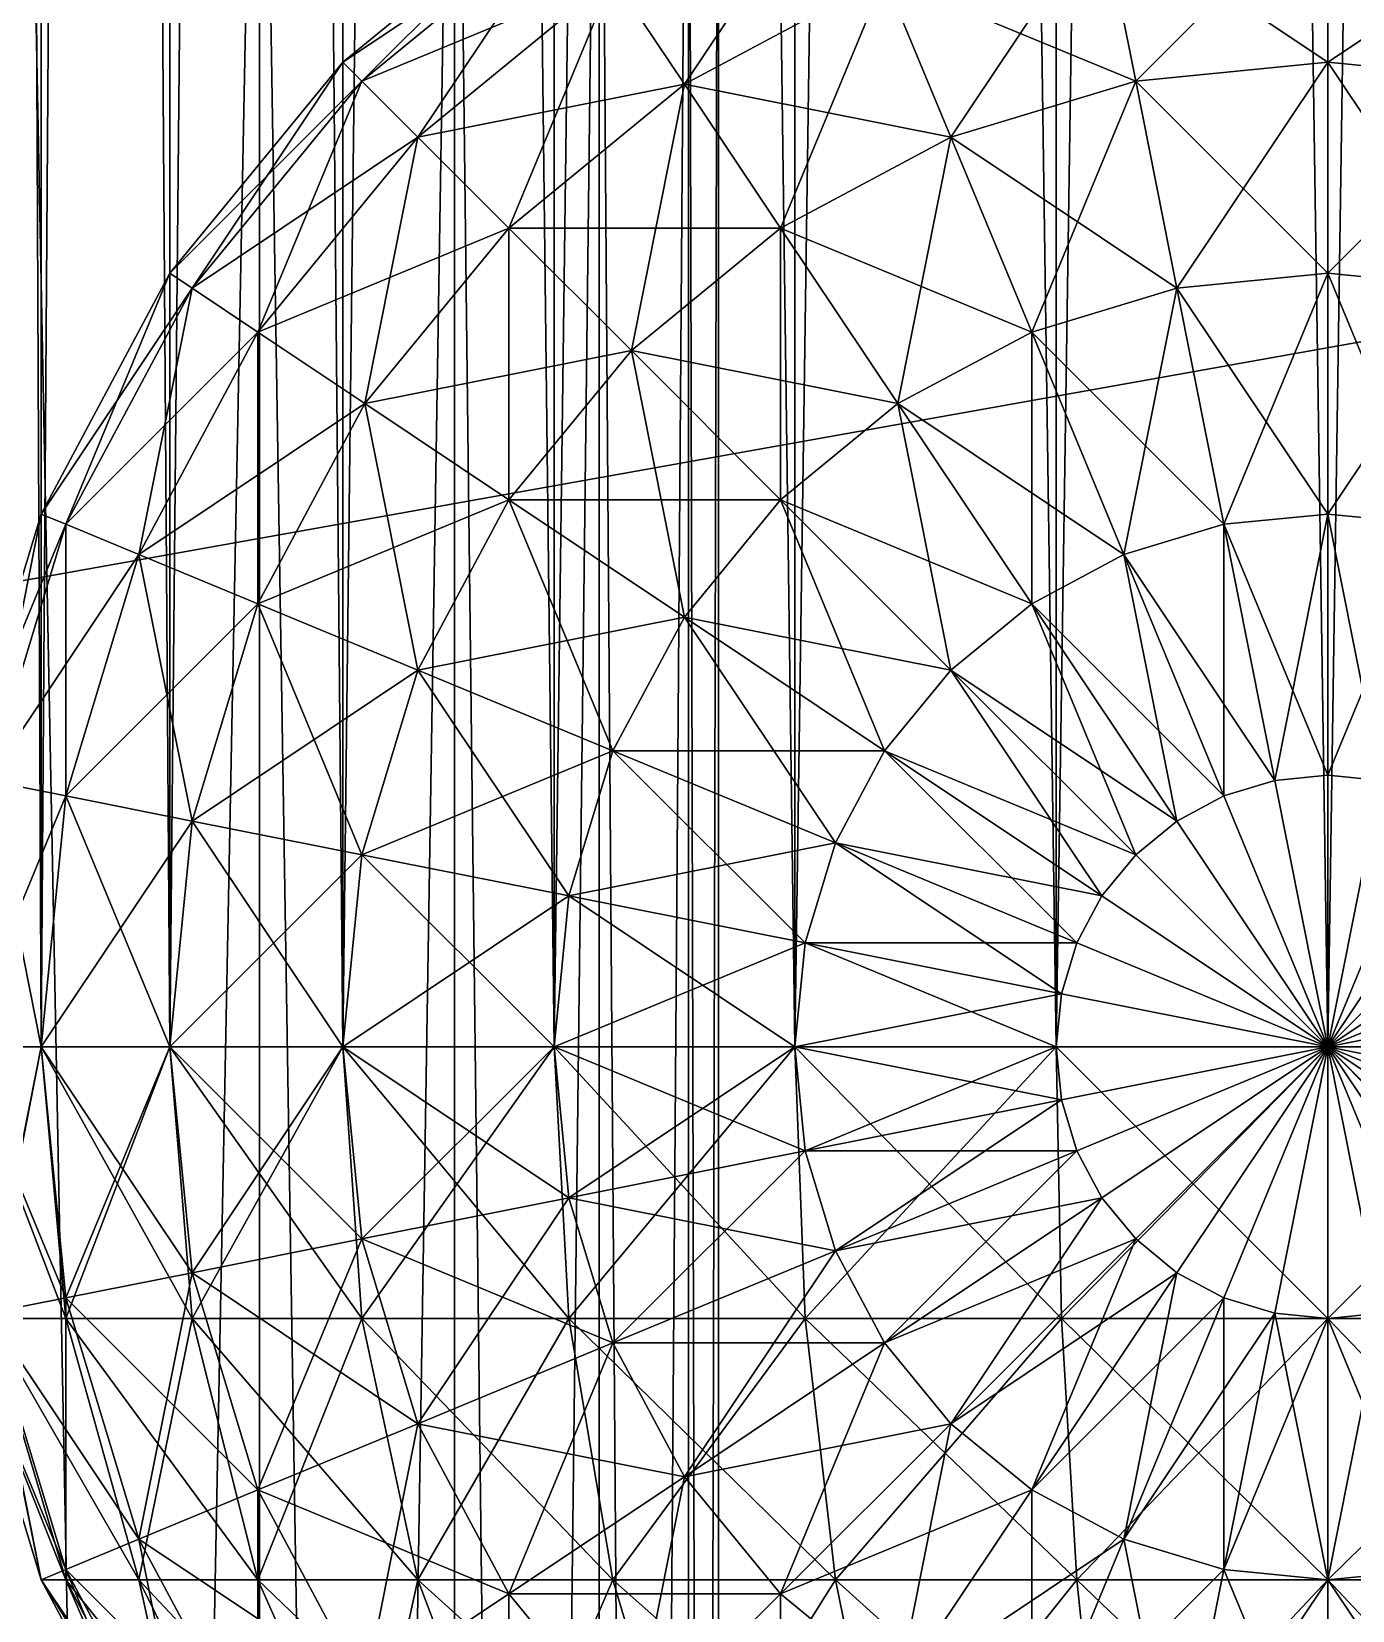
# Model space of a CAD drawing. Header units: millimetres. Extents: x -510 to 550, y -577 to 577.
# Drawn here: x 30.11 to 45.28, y 273.52 to 291.67 of the extents above; entities that cross this region are included whole.
import ezdxf

# ---------------------------------------------------------------- set-up
doc = ezdxf.new("R2010")
doc.units = ezdxf.units.MM
for name, color, linetype, true_color in [('bogie_left_visual_0', 7, 'Continuous', 0x5c6b75), ('main_frame_outrigger', 7, 'Continuous', 0x5c6b75), ('middle_left_support_collision', 7, 'Continuous', 0x5c6b75), ('rocker_left_visual_0', 7, 'Continuous', 0x5c6b75), ('structure_left_middle_bridge', 7, 'Continuous', 0x5c6b75), ('structure_left_middle_riser', 7, 'Continuous', 0x5c6b75), ('structure_left_rocker_spindle', 7, 'Continuous', 0x5c6b75)]:
    doc.layers.add(name, color=color, linetype=linetype, true_color=true_color)

msp = doc.modelspace()

# ---------------------------------------------------------------- linework, layer by layer
at = {"layer": 'bogie_left_visual_0', "true_color": 0x5c6b75}
for points in [[(-15.907, 255, -260.724), (214.061, 255, -70.73), (214.061, 305, -70.73)], [(-15.907, 255, -260.724), (214.061, 305, -70.73), (-15.907, 305, -260.724)], [(15.939, 255, -299.27), (245.907, 305, -109.276), (245.907, 255, -109.276)], [(15.939, 255, -299.27), (15.939, 305, -299.27), (245.907, 305, -109.276)]]:
    msp.add_3dface(points, dxfattribs=at)
at = {"layer": 'main_frame_outrigger', "true_color": 0x5c6b75}
for points in [[(-5, 180, 55), (45, 390, 55), (45, 180, 55)], [(-5, 180, 55), (-5, 390, 55), (45, 390, 55)], [(-5, 180, 85), (45, 180, 85), (45, 390, 85)], [(-5, 180, 85), (45, 390, 85), (-5, 390, 85)], [(45, 180, 55), (45, 390, 55), (45, 390, 85)], [(45, 180, 55), (45, 390, 85), (45, 180, 85)]]:
    msp.add_3dface(points, dxfattribs=at)
at = {"layer": 'middle_left_support_collision', "true_color": 0x5c6b75}
for points in [[(25, 280, -122.5), (65, 490, -122.5), (65, 280, -122.5)], [(25, 280, -122.5), (25, 490, -122.5), (65, 490, -122.5)], [(25, 280, -97.5), (65, 280, -97.5), (65, 490, -97.5)], [(25, 280, -97.5), (65, 490, -97.5), (25, 490, -97.5)], [(25, 280, -122.5), (65, 280, -122.5), (65, 280, -97.5)], [(25, 280, -122.5), (65, 280, -97.5), (25, 280, -97.5)]]:
    msp.add_3dface(points, dxfattribs=at)
at = {"layer": 'rocker_left_visual_0', "true_color": 0x5c6b75}
for points in [[(-140, 255, -20), (140, 305, -20), (140, 255, -20)], [(-140, 255, -20), (-140, 305, -20), (140, 305, -20)], [(-140, 255, 20), (140, 255, 20), (140, 305, 20)], [(-140, 255, 20), (140, 305, 20), (-140, 305, 20)]]:
    msp.add_3dface(points, dxfattribs=at)
at = {"layer": 'structure_left_middle_bridge', "true_color": 0x5c6b75}
for points in [[(30.218, 490, -103.877), (29.307, 490, -106.879), (29.307, 280, -106.879)], [(30.218, 490, -103.877), (29.307, 280, -106.879), (30.218, 280, -103.877)], [(29.307, 490, -113.121), (30.218, 490, -116.123), (30.218, 280, -116.123)], [(29.307, 490, -113.121), (30.218, 280, -116.123), (29.307, 280, -113.121)], [(31.696, 490, -101.111), (30.218, 490, -103.877), (30.218, 280, -103.877)], [(31.696, 490, -101.111), (30.218, 280, -103.877), (31.696, 280, -101.111)], [(30.218, 490, -116.123), (31.696, 490, -118.889), (31.696, 280, -118.889)], [(30.218, 490, -116.123), (31.696, 280, -118.889), (30.218, 280, -116.123)], [(33.686, 490, -98.686), (31.696, 490, -101.111), (31.696, 280, -101.111)], [(33.686, 490, -98.686), (31.696, 280, -101.111), (33.686, 280, -98.686)], [(31.696, 490, -118.889), (33.686, 490, -121.314), (33.686, 280, -121.314)], [(31.696, 490, -118.889), (33.686, 280, -121.314), (31.696, 280, -118.889)], [(36.111, 490, -96.696), (33.686, 490, -98.686), (33.686, 280, -98.686)], [(36.111, 490, -96.696), (33.686, 280, -98.686), (36.111, 280, -96.696)], [(33.686, 490, -121.314), (36.111, 490, -123.304), (36.111, 280, -123.304)], [(33.686, 490, -121.314), (36.111, 280, -123.304), (33.686, 280, -121.314)], [(38.877, 490, -95.218), (36.111, 490, -96.696), (36.111, 280, -96.696)], [(38.877, 490, -95.218), (36.111, 280, -96.696), (38.877, 280, -95.218)], [(36.111, 490, -123.304), (38.877, 490, -124.782), (38.877, 280, -124.782)], [(36.111, 490, -123.304), (38.877, 280, -124.782), (36.111, 280, -123.304)], [(41.879, 490, -94.307), (38.877, 490, -95.218), (38.877, 280, -95.218)], [(41.879, 490, -94.307), (38.877, 280, -95.218), (41.879, 280, -94.307)], [(38.877, 490, -124.782), (41.879, 490, -125.693), (41.879, 280, -125.693)], [(38.877, 490, -124.782), (41.879, 280, -125.693), (38.877, 280, -124.782)], [(45, 490, -94), (41.879, 490, -94.307), (41.879, 280, -94.307)], [(45, 490, -94), (41.879, 280, -94.307), (45, 280, -94)], [(41.879, 490, -125.693), (45, 490, -126), (45, 280, -126)], [(41.879, 490, -125.693), (45, 280, -126), (41.879, 280, -125.693)], [(48.121, 490, -94.307), (45, 490, -94), (45, 280, -94)], [(48.121, 490, -94.307), (45, 280, -94), (48.121, 280, -94.307)], [(45, 490, -126), (48.121, 490, -125.693), (48.121, 280, -125.693)], [(45, 490, -126), (48.121, 280, -125.693), (45, 280, -126)], [(30.218, 280, -103.877), (29.307, 280, -106.879), (29.609, 276.879, -106.939)], [(29.307, 280, -113.121), (30.218, 280, -116.123), (30.502, 276.879, -116.005)], [(29.307, 280, -113.121), (30.502, 276.879, -116.005), (29.609, 276.879, -113.061)], [(30.218, 280, -103.877), (29.609, 276.879, -106.939), (30.502, 276.879, -103.995)], [(31.696, 280, -101.111), (30.218, 280, -103.877), (30.502, 276.879, -103.995)], [(30.218, 280, -116.123), (31.696, 280, -118.889), (31.952, 276.879, -118.718)], [(30.218, 280, -116.123), (31.952, 276.879, -118.718), (30.502, 276.879, -116.005)], [(31.696, 280, -101.111), (30.502, 276.879, -103.995), (31.952, 276.879, -101.282)], [(33.686, 280, -98.686), (31.696, 280, -101.111), (31.952, 276.879, -101.282)], [(31.696, 280, -118.889), (33.686, 280, -121.314), (33.904, 276.879, -121.096)], [(31.696, 280, -118.889), (33.904, 276.879, -121.096), (31.952, 276.879, -118.718)], [(33.686, 280, -98.686), (31.952, 276.879, -101.282), (33.904, 276.879, -98.904)], [(36.111, 280, -96.696), (33.686, 280, -98.686), (33.904, 276.879, -98.904)], [(33.686, 280, -121.314), (36.111, 280, -123.304), (36.282, 276.879, -123.048)], [(33.686, 280, -121.314), (36.282, 276.879, -123.048), (33.904, 276.879, -121.096)], [(36.111, 280, -96.696), (33.904, 276.879, -98.904), (36.282, 276.879, -96.952)], [(38.877, 280, -95.218), (36.111, 280, -96.696), (36.282, 276.879, -96.952)], [(36.111, 280, -123.304), (38.877, 280, -124.782), (38.995, 276.879, -124.498)], [(36.111, 280, -123.304), (38.995, 276.879, -124.498), (36.282, 276.879, -123.048)], [(38.877, 280, -95.218), (36.282, 276.879, -96.952), (38.995, 276.879, -95.502)], [(41.879, 280, -94.307), (38.877, 280, -95.218), (38.995, 276.879, -95.502)], [(38.877, 280, -124.782), (41.879, 280, -125.693), (41.939, 276.879, -125.391)], [(38.877, 280, -124.782), (41.939, 276.879, -125.391), (38.995, 276.879, -124.498)], [(41.879, 280, -94.307), (38.995, 276.879, -95.502), (41.939, 276.879, -94.609)], [(45, 280, -94), (41.879, 280, -94.307), (41.939, 276.879, -94.609)], [(41.879, 280, -125.693), (45, 280, -126), (45, 276.879, -125.693)], [(41.879, 280, -125.693), (45, 276.879, -125.693), (41.939, 276.879, -125.391)], [(45, 280, -94), (41.939, 276.879, -94.609), (45, 276.879, -94.307)], [(48.121, 280, -94.307), (45, 280, -94), (45, 276.879, -94.307)], [(48.121, 280, -94.307), (45, 276.879, -94.307), (48.061, 276.879, -94.609)], [(45, 280, -126), (48.121, 280, -125.693), (48.061, 276.879, -125.391)], [(45, 280, -126), (48.061, 276.879, -125.391), (45, 276.879, -125.693)], [(29.609, 276.879, -106.939), (29.307, 276.879, -110), (30.218, 273.877, -110)], [(29.307, 276.879, -110), (29.609, 276.879, -113.061), (30.502, 273.877, -112.884)], [(29.307, 276.879, -110), (30.502, 273.877, -112.884), (30.218, 273.877, -110)], [(30.502, 276.879, -103.995), (29.609, 276.879, -106.939), (30.502, 273.877, -107.116)], [(29.609, 276.879, -106.939), (30.218, 273.877, -110), (30.502, 273.877, -107.116)], [(29.609, 276.879, -113.061), (30.502, 276.879, -116.005), (31.343, 273.877, -115.657)], [(29.609, 276.879, -113.061), (31.343, 273.877, -115.657), (30.502, 273.877, -112.884)], [(31.952, 276.879, -101.282), (30.502, 276.879, -103.995), (31.343, 273.877, -104.343)], [(30.502, 276.879, -103.995), (30.502, 273.877, -107.116), (31.343, 273.877, -104.343)], [(30.502, 276.879, -116.005), (31.952, 276.879, -118.718), (32.709, 273.877, -118.212)], [(30.502, 276.879, -116.005), (32.709, 273.877, -118.212), (31.343, 273.877, -115.657)], [(31.952, 276.879, -101.282), (31.343, 273.877, -104.343), (32.709, 273.877, -101.788)], [(33.904, 276.879, -98.904), (31.952, 276.879, -101.282), (32.709, 273.877, -101.788)], [(31.952, 276.879, -118.718), (33.904, 276.879, -121.096), (34.547, 273.877, -120.453)], [(31.952, 276.879, -118.718), (34.547, 273.877, -120.453), (32.709, 273.877, -118.212)], [(33.904, 276.879, -98.904), (32.709, 273.877, -101.788), (34.547, 273.877, -99.547)], [(36.282, 276.879, -96.952), (33.904, 276.879, -98.904), (34.547, 273.877, -99.547)], [(33.904, 276.879, -121.096), (36.282, 276.879, -123.048), (36.788, 273.877, -122.291)], [(33.904, 276.879, -121.096), (36.788, 273.877, -122.291), (34.547, 273.877, -120.453)], [(36.282, 276.879, -96.952), (34.547, 273.877, -99.547), (36.788, 273.877, -97.709)], [(38.995, 276.879, -95.502), (36.282, 276.879, -96.952), (36.788, 273.877, -97.709)], [(36.282, 276.879, -123.048), (38.995, 276.879, -124.498), (39.343, 273.877, -123.657)], [(36.282, 276.879, -123.048), (39.343, 273.877, -123.657), (36.788, 273.877, -122.291)], [(38.995, 276.879, -95.502), (36.788, 273.877, -97.709), (39.343, 273.877, -96.343)], [(41.939, 276.879, -94.609), (38.995, 276.879, -95.502), (39.343, 273.877, -96.343)], [(38.995, 276.879, -124.498), (41.939, 276.879, -125.391), (42.116, 273.877, -124.498)], [(38.995, 276.879, -124.498), (42.116, 273.877, -124.498), (39.343, 273.877, -123.657)], [(41.939, 276.879, -94.609), (39.343, 273.877, -96.343), (42.116, 273.877, -95.502)], [(45, 276.879, -94.307), (41.939, 276.879, -94.609), (42.116, 273.877, -95.502)], [(41.939, 276.879, -125.391), (45, 276.879, -125.693), (45, 273.877, -124.782)], [(41.939, 276.879, -125.391), (45, 273.877, -124.782), (42.116, 273.877, -124.498)], [(45, 276.879, -94.307), (42.116, 273.877, -95.502), (45, 273.877, -95.218)], [(48.061, 276.879, -94.609), (45, 276.879, -94.307), (45, 273.877, -95.218)], [(48.061, 276.879, -94.609), (45, 273.877, -95.218), (47.884, 273.877, -95.502)], [(45, 276.879, -125.693), (48.061, 276.879, -125.391), (47.884, 273.877, -124.498)], [(45, 276.879, -125.693), (47.884, 273.877, -124.498), (45, 273.877, -124.782)], [(30.502, 273.877, -107.116), (30.218, 273.877, -110), (31.696, 271.111, -110)], [(30.218, 273.877, -110), (30.502, 273.877, -112.884), (31.952, 271.111, -112.595)], [(30.218, 273.877, -110), (31.952, 271.111, -112.595), (31.696, 271.111, -110)], [(31.343, 273.877, -104.343), (30.502, 273.877, -107.116), (31.952, 271.111, -107.405)], [(30.502, 273.877, -107.116), (31.696, 271.111, -110), (31.952, 271.111, -107.405)], [(30.502, 273.877, -112.884), (31.343, 273.877, -115.657), (32.709, 271.111, -115.091)], [(30.502, 273.877, -112.884), (32.709, 271.111, -115.091), (31.952, 271.111, -112.595)], [(32.709, 273.877, -101.788), (31.343, 273.877, -104.343), (32.709, 271.111, -104.909)], [(31.343, 273.877, -104.343), (31.952, 271.111, -107.405), (32.709, 271.111, -104.909)], [(31.343, 273.877, -115.657), (32.709, 273.877, -118.212), (33.939, 271.111, -117.391)], [(31.343, 273.877, -115.657), (33.939, 271.111, -117.391), (32.709, 271.111, -115.091)], [(34.547, 273.877, -99.547), (32.709, 273.877, -101.788), (33.939, 271.111, -102.609)], [(32.709, 273.877, -101.788), (32.709, 271.111, -104.909), (33.939, 271.111, -102.609)], [(32.709, 273.877, -118.212), (34.547, 273.877, -120.453), (35.593, 271.111, -119.407)], [(32.709, 273.877, -118.212), (35.593, 271.111, -119.407), (33.939, 271.111, -117.391)], [(34.547, 273.877, -99.547), (33.939, 271.111, -102.609), (35.593, 271.111, -100.593)], [(36.788, 273.877, -97.709), (34.547, 273.877, -99.547), (35.593, 271.111, -100.593)], [(34.547, 273.877, -120.453), (36.788, 273.877, -122.291), (37.609, 271.111, -121.061)], [(34.547, 273.877, -120.453), (37.609, 271.111, -121.061), (35.593, 271.111, -119.407)], [(36.788, 273.877, -97.709), (35.593, 271.111, -100.593), (37.609, 271.111, -98.939)], [(39.343, 273.877, -96.343), (36.788, 273.877, -97.709), (37.609, 271.111, -98.939)], [(36.788, 273.877, -122.291), (39.343, 273.877, -123.657), (39.909, 271.111, -122.291)], [(36.788, 273.877, -122.291), (39.909, 271.111, -122.291), (37.609, 271.111, -121.061)], [(39.343, 273.877, -96.343), (37.609, 271.111, -98.939), (39.909, 271.111, -97.709)], [(42.116, 273.877, -95.502), (39.343, 273.877, -96.343), (39.909, 271.111, -97.709)], [(39.343, 273.877, -123.657), (42.116, 273.877, -124.498), (42.405, 271.111, -123.048)], [(39.343, 273.877, -123.657), (42.405, 271.111, -123.048), (39.909, 271.111, -122.291)], [(42.116, 273.877, -95.502), (39.909, 271.111, -97.709), (42.405, 271.111, -96.952)], [(45, 273.877, -95.218), (42.116, 273.877, -95.502), (42.405, 271.111, -96.952)], [(42.116, 273.877, -124.498), (45, 273.877, -124.782), (45, 271.111, -123.304)], [(42.116, 273.877, -124.498), (45, 271.111, -123.304), (42.405, 271.111, -123.048)], [(45, 273.877, -95.218), (42.405, 271.111, -96.952), (45, 271.111, -96.696)], [(47.884, 273.877, -95.502), (45, 273.877, -95.218), (45, 271.111, -96.696)], [(47.884, 273.877, -95.502), (45, 271.111, -96.696), (47.595, 271.111, -96.952)], [(45, 273.877, -124.782), (47.884, 273.877, -124.498), (47.595, 271.111, -123.048)], [(45, 273.877, -124.782), (47.595, 271.111, -123.048), (45, 271.111, -123.304)]]:
    msp.add_3dface(points, dxfattribs=at)
at = {"layer": 'structure_left_middle_riser', "true_color": 0x5c6b75}
for points in [[(37.609, 291.061, -101.111), (39.343, 293.657, -103.877), (36.788, 292.291, -103.877)], [(37.609, 291.061, -101.111), (39.909, 292.291, -101.111), (39.343, 293.657, -103.877)], [(33.904, 291.096, -106.879), (36.111, 293.304, -110), (33.686, 291.314, -110)], [(33.686, 291.314, -110), (36.111, 293.304, -110), (36.111, 293.304, -240)], [(33.686, 291.314, -110), (36.111, 293.304, -240), (33.686, 291.314, -240)], [(33.686, 291.314, -240), (36.111, 293.304, -240), (36.282, 293.048, -243.121)], [(33.904, 291.096, -106.879), (36.282, 293.048, -106.879), (36.111, 293.304, -110)], [(42.793, 291.096, -98.686), (45, 293.304, -101.111), (42.405, 293.048, -101.111)], [(42.405, 293.048, -248.889), (45, 293.304, -248.889), (45, 291.314, -251.314)], [(42.793, 291.096, -98.686), (45, 291.314, -98.686), (45, 293.304, -101.111)], [(45, 291.314, -98.686), (47.595, 293.048, -101.111), (45, 293.304, -101.111)], [(45, 293.304, -248.889), (47.595, 293.048, -248.889), (47.207, 291.096, -251.314)], [(45, 293.304, -248.889), (47.207, 291.096, -251.314), (45, 291.314, -251.314)], [(33.686, 291.314, -240), (36.282, 293.048, -243.121), (33.904, 291.096, -243.121)], [(34.547, 290.453, -103.877), (36.282, 293.048, -106.879), (33.904, 291.096, -106.879)], [(33.904, 291.096, -243.121), (36.282, 293.048, -243.121), (36.788, 292.291, -246.123)], [(34.547, 290.453, -103.877), (36.788, 292.291, -103.877), (36.282, 293.048, -106.879)], [(40.67, 290.453, -98.686), (42.405, 293.048, -101.111), (39.909, 292.291, -101.111)], [(39.909, 292.291, -248.889), (42.405, 293.048, -248.889), (42.793, 291.096, -251.314)], [(40.67, 290.453, -98.686), (42.793, 291.096, -98.686), (42.405, 293.048, -101.111)], [(42.405, 293.048, -248.889), (45, 291.314, -251.314), (42.793, 291.096, -251.314)], [(45, 291.314, -98.686), (47.207, 291.096, -98.686), (47.595, 293.048, -101.111)], [(33.904, 291.096, -243.121), (36.788, 292.291, -246.123), (34.547, 290.453, -246.123)], [(35.593, 289.407, -101.111), (36.788, 292.291, -103.877), (34.547, 290.453, -103.877)], [(34.547, 290.453, -246.123), (36.788, 292.291, -246.123), (37.609, 291.061, -248.889)], [(35.593, 289.407, -101.111), (37.609, 291.061, -101.111), (36.788, 292.291, -103.877)], [(36.788, 292.291, -246.123), (39.909, 292.291, -248.889), (37.609, 291.061, -248.889)], [(38.714, 289.407, -98.686), (39.909, 292.291, -101.111), (37.609, 291.061, -101.111)], [(37.609, 291.061, -248.889), (39.909, 292.291, -248.889), (40.67, 290.453, -251.314)], [(38.714, 289.407, -98.686), (40.67, 290.453, -98.686), (39.909, 292.291, -101.111)], [(39.909, 292.291, -248.889), (42.793, 291.096, -251.314), (40.67, 290.453, -251.314)], [(31.952, 288.718, -106.879), (33.686, 291.314, -110), (31.696, 288.889, -110)], [(31.696, 288.889, -110), (33.686, 291.314, -110), (33.686, 291.314, -240)], [(31.696, 288.889, -110), (33.686, 291.314, -240), (31.696, 288.889, -240)], [(31.696, 288.889, -240), (33.686, 291.314, -240), (33.904, 291.096, -243.121)], [(31.952, 288.718, -106.879), (33.904, 291.096, -106.879), (33.686, 291.314, -110)], [(43.266, 288.718, -96.696), (45, 291.314, -98.686), (42.793, 291.096, -98.686)], [(42.793, 291.096, -251.314), (45, 291.314, -251.314), (45, 288.889, -253.304)], [(43.266, 288.718, -96.696), (45, 288.889, -96.696), (45, 291.314, -98.686)], [(45, 288.889, -96.696), (47.207, 291.096, -98.686), (45, 291.314, -98.686)], [(45, 291.314, -251.314), (47.207, 291.096, -251.314), (46.734, 288.718, -253.304)], [(45, 291.314, -251.314), (46.734, 288.718, -253.304), (45, 288.889, -253.304)], [(31.696, 288.889, -240), (33.904, 291.096, -243.121), (31.952, 288.718, -243.121)], [(32.709, 288.212, -103.877), (33.904, 291.096, -106.879), (31.952, 288.718, -106.879)], [(31.952, 288.718, -243.121), (33.904, 291.096, -243.121), (34.547, 290.453, -246.123)], [(32.709, 288.212, -103.877), (34.547, 290.453, -103.877), (33.904, 291.096, -106.879)], [(34.547, 290.453, -246.123), (37.609, 291.061, -248.889), (35.593, 289.407, -248.889)], [(37, 288, -98.686), (37.609, 291.061, -101.111), (35.593, 289.407, -101.111)], [(35.593, 289.407, -248.889), (37.609, 291.061, -248.889), (38.714, 289.407, -251.314)], [(37, 288, -98.686), (38.714, 289.407, -98.686), (37.609, 291.061, -101.111)], [(37.609, 291.061, -248.889), (40.67, 290.453, -251.314), (38.714, 289.407, -251.314)], [(41.598, 288.212, -96.696), (42.793, 291.096, -98.686), (40.67, 290.453, -98.686)], [(40.67, 290.453, -251.314), (42.793, 291.096, -251.314), (43.266, 288.718, -253.304)], [(41.598, 288.212, -96.696), (43.266, 288.718, -96.696), (42.793, 291.096, -98.686)], [(42.793, 291.096, -251.314), (45, 288.889, -253.304), (43.266, 288.718, -253.304)], [(45, 288.889, -96.696), (46.734, 288.718, -96.696), (47.207, 291.096, -98.686)], [(31.952, 288.718, -243.121), (34.547, 290.453, -246.123), (32.709, 288.212, -246.123)], [(33.939, 287.391, -101.111), (34.547, 290.453, -103.877), (32.709, 288.212, -103.877)], [(32.709, 288.212, -246.123), (34.547, 290.453, -246.123), (35.593, 289.407, -248.889)], [(33.939, 287.391, -101.111), (35.593, 289.407, -101.111), (34.547, 290.453, -103.877)], [(40.061, 287.391, -96.696), (40.67, 290.453, -98.686), (38.714, 289.407, -98.686)], [(38.714, 289.407, -251.314), (40.67, 290.453, -251.314), (41.598, 288.212, -253.304)], [(40.061, 287.391, -96.696), (41.598, 288.212, -96.696), (40.67, 290.453, -98.686)], [(40.67, 290.453, -251.314), (43.266, 288.718, -253.304), (41.598, 288.212, -253.304)], [(32.709, 288.212, -246.123), (35.593, 289.407, -248.889), (33.939, 287.391, -248.889)], [(35.593, 286.286, -98.686), (35.593, 289.407, -101.111), (33.939, 287.391, -101.111)], [(33.939, 287.391, -248.889), (35.593, 289.407, -248.889), (37, 288, -251.314)], [(35.593, 286.286, -98.686), (37, 288, -98.686), (35.593, 289.407, -101.111)], [(35.593, 289.407, -248.889), (38.714, 289.407, -251.314), (37, 288, -251.314)], [(38.714, 286.286, -96.696), (38.714, 289.407, -98.686), (37, 288, -98.686)], [(37, 288, -251.314), (38.714, 289.407, -251.314), (40.061, 287.391, -253.304)], [(38.714, 286.286, -96.696), (40.061, 287.391, -96.696), (38.714, 289.407, -98.686)], [(38.714, 289.407, -251.314), (41.598, 288.212, -253.304), (40.061, 287.391, -253.304)], [(30.502, 286.005, -106.879), (31.696, 288.889, -110), (30.218, 286.123, -110)], [(30.218, 286.123, -110), (31.696, 288.889, -110), (31.696, 288.889, -240)], [(30.218, 286.123, -110), (31.696, 288.889, -240), (30.218, 286.123, -240)], [(30.218, 286.123, -240), (31.696, 288.889, -240), (31.952, 288.718, -243.121)], [(30.502, 286.005, -106.879), (31.952, 288.718, -106.879), (31.696, 288.889, -110)], [(43.805, 286.005, -95.218), (45, 288.889, -96.696), (43.266, 288.718, -96.696)], [(43.266, 288.718, -253.304), (45, 288.889, -253.304), (45, 286.123, -254.782)], [(43.805, 286.005, -95.218), (45, 286.123, -95.218), (45, 288.889, -96.696)], [(45, 286.123, -95.218), (46.734, 288.718, -96.696), (45, 288.889, -96.696)], [(45, 288.889, -253.304), (46.734, 288.718, -253.304), (46.195, 286.005, -254.782)], [(45, 288.889, -253.304), (46.195, 286.005, -254.782), (45, 286.123, -254.782)], [(30.218, 286.123, -240), (31.952, 288.718, -243.121), (30.502, 286.005, -243.121)], [(31.343, 285.657, -103.877), (31.952, 288.718, -106.879), (30.502, 286.005, -106.879)], [(30.502, 286.005, -243.121), (31.952, 288.718, -243.121), (32.709, 288.212, -246.123)], [(31.343, 285.657, -103.877), (32.709, 288.212, -103.877), (31.952, 288.718, -106.879)], [(42.657, 285.657, -95.218), (43.266, 288.718, -96.696), (41.598, 288.212, -96.696)], [(41.598, 288.212, -253.304), (43.266, 288.718, -253.304), (43.805, 286.005, -254.782)], [(42.657, 285.657, -95.218), (43.805, 286.005, -95.218), (43.266, 288.718, -96.696)], [(43.266, 288.718, -253.304), (45, 286.123, -254.782), (43.805, 286.005, -254.782)], [(45, 286.123, -95.218), (46.195, 286.005, -95.218), (46.734, 288.718, -96.696)], [(30.502, 286.005, -243.121), (32.709, 288.212, -246.123), (31.343, 285.657, -246.123)], [(32.709, 285.091, -101.111), (32.709, 288.212, -103.877), (31.343, 285.657, -103.877)], [(31.343, 285.657, -246.123), (32.709, 288.212, -246.123), (33.939, 287.391, -248.889)], [(32.709, 285.091, -101.111), (33.939, 287.391, -101.111), (32.709, 288.212, -103.877)], [(41.598, 285.091, -95.218), (41.598, 288.212, -96.696), (40.061, 287.391, -96.696)], [(40.061, 287.391, -253.304), (41.598, 288.212, -253.304), (42.657, 285.657, -254.782)], [(41.598, 285.091, -95.218), (42.657, 285.657, -95.218), (41.598, 288.212, -96.696)], [(41.598, 288.212, -253.304), (43.805, 286.005, -254.782), (42.657, 285.657, -254.782)], [(33.939, 287.391, -248.889), (37, 288, -251.314), (35.593, 286.286, -251.314)], [(37.609, 284.939, -96.696), (37, 288, -98.686), (35.593, 286.286, -98.686)], [(35.593, 286.286, -251.314), (37, 288, -251.314), (38.714, 286.286, -253.304)], [(37.609, 284.939, -96.696), (38.714, 286.286, -96.696), (37, 288, -98.686)], [(37, 288, -251.314), (40.061, 287.391, -253.304), (38.714, 286.286, -253.304)], [(31.343, 285.657, -246.123), (33.939, 287.391, -248.889), (32.709, 285.091, -248.889)], [(34.547, 284.33, -98.686), (33.939, 287.391, -101.111), (32.709, 285.091, -101.111)], [(32.709, 285.091, -248.889), (33.939, 287.391, -248.889), (35.593, 286.286, -251.314)], [(34.547, 284.33, -98.686), (35.593, 286.286, -98.686), (33.939, 287.391, -101.111)], [(40.67, 284.33, -95.218), (40.061, 287.391, -96.696), (38.714, 286.286, -96.696)], [(38.714, 286.286, -253.304), (40.061, 287.391, -253.304), (41.598, 285.091, -254.782)], [(40.67, 284.33, -95.218), (41.598, 285.091, -95.218), (40.061, 287.391, -96.696)], [(40.061, 287.391, -253.304), (42.657, 285.657, -254.782), (41.598, 285.091, -254.782)], [(32.709, 285.091, -248.889), (35.593, 286.286, -251.314), (34.547, 284.33, -251.314)], [(36.788, 283.402, -96.696), (35.593, 286.286, -98.686), (34.547, 284.33, -98.686)], [(34.547, 284.33, -251.314), (35.593, 286.286, -251.314), (37.609, 284.939, -253.304)], [(36.788, 283.402, -96.696), (37.609, 284.939, -96.696), (35.593, 286.286, -98.686)], [(35.593, 286.286, -251.314), (38.714, 286.286, -253.304), (37.609, 284.939, -253.304)], [(39.909, 283.402, -95.218), (38.714, 286.286, -96.696), (37.609, 284.939, -96.696)], [(37.609, 284.939, -253.304), (38.714, 286.286, -253.304), (40.67, 284.33, -254.782)], [(39.909, 283.402, -95.218), (40.67, 284.33, -95.218), (38.714, 286.286, -96.696)], [(38.714, 286.286, -253.304), (41.598, 285.091, -254.782), (40.67, 284.33, -254.782)], [(29.609, 283.061, -106.879), (30.218, 286.123, -110), (29.307, 283.121, -110)], [(29.307, 283.121, -110), (30.218, 286.123, -110), (30.218, 286.123, -240)], [(29.307, 283.121, -110), (30.218, 286.123, -240), (29.307, 283.121, -240)], [(29.307, 283.121, -240), (30.218, 286.123, -240), (30.502, 286.005, -243.121)], [(29.609, 283.061, -106.879), (30.502, 286.005, -106.879), (30.218, 286.123, -110)], [(44.391, 283.061, -94.307), (45, 286.123, -95.218), (43.805, 286.005, -95.218)], [(43.805, 286.005, -254.782), (45, 286.123, -254.782), (45, 283.121, -255.693)], [(44.391, 283.061, -94.307), (45, 283.121, -94.307), (45, 286.123, -95.218)], [(45, 283.121, -94.307), (46.195, 286.005, -95.218), (45, 286.123, -95.218)], [(45, 286.123, -254.782), (46.195, 286.005, -254.782), (45.609, 283.061, -255.693)], [(45, 286.123, -254.782), (45.609, 283.061, -255.693), (45, 283.121, -255.693)], [(29.307, 283.121, -240), (30.502, 286.005, -243.121), (29.609, 283.061, -243.121)], [(30.502, 282.884, -103.877), (30.502, 286.005, -106.879), (29.609, 283.061, -106.879)], [(29.609, 283.061, -243.121), (30.502, 286.005, -243.121), (31.343, 285.657, -246.123)], [(30.502, 282.884, -103.877), (31.343, 285.657, -103.877), (30.502, 286.005, -106.879)], [(43.805, 282.884, -94.307), (43.805, 286.005, -95.218), (42.657, 285.657, -95.218)], [(42.657, 285.657, -254.782), (43.805, 286.005, -254.782), (44.391, 283.061, -255.693)], [(43.805, 282.884, -94.307), (44.391, 283.061, -94.307), (43.805, 286.005, -95.218)], [(43.805, 286.005, -254.782), (45, 283.121, -255.693), (44.391, 283.061, -255.693)], [(45, 283.121, -94.307), (45.609, 283.061, -94.307), (46.195, 286.005, -95.218)], [(29.609, 283.061, -243.121), (31.343, 285.657, -246.123), (30.502, 282.884, -246.123)], [(31.952, 282.595, -101.111), (31.343, 285.657, -103.877), (30.502, 282.884, -103.877)], [(30.502, 282.884, -246.123), (31.343, 285.657, -246.123), (32.709, 285.091, -248.889)], [(31.952, 282.595, -101.111), (32.709, 285.091, -101.111), (31.343, 285.657, -103.877)], [(43.266, 282.595, -94.307), (42.657, 285.657, -95.218), (41.598, 285.091, -95.218)], [(41.598, 285.091, -254.782), (42.657, 285.657, -254.782), (43.805, 282.884, -255.693)], [(43.266, 282.595, -94.307), (43.805, 282.884, -94.307), (42.657, 285.657, -95.218)], [(42.657, 285.657, -254.782), (44.391, 283.061, -255.693), (43.805, 282.884, -255.693)], [(30.502, 282.884, -246.123), (32.709, 285.091, -248.889), (31.952, 282.595, -248.889)], [(33.904, 282.207, -98.686), (32.709, 285.091, -101.111), (31.952, 282.595, -101.111)], [(31.952, 282.595, -248.889), (32.709, 285.091, -248.889), (34.547, 284.33, -251.314)], [(33.904, 282.207, -98.686), (34.547, 284.33, -98.686), (32.709, 285.091, -101.111)], [(42.793, 282.207, -94.307), (41.598, 285.091, -95.218), (40.67, 284.33, -95.218)], [(40.67, 284.33, -254.782), (41.598, 285.091, -254.782), (43.266, 282.595, -255.693)], [(42.793, 282.207, -94.307), (43.266, 282.595, -94.307), (41.598, 285.091, -95.218)], [(41.598, 285.091, -254.782), (43.805, 282.884, -255.693), (43.266, 282.595, -255.693)], [(34.547, 284.33, -251.314), (37.609, 284.939, -253.304), (36.788, 283.402, -253.304)], [(39.343, 282.343, -95.218), (37.609, 284.939, -96.696), (36.788, 283.402, -96.696)], [(36.788, 283.402, -253.304), (37.609, 284.939, -253.304), (39.909, 283.402, -254.782)], [(39.343, 282.343, -95.218), (39.909, 283.402, -95.218), (37.609, 284.939, -96.696)], [(37.609, 284.939, -253.304), (40.67, 284.33, -254.782), (39.909, 283.402, -254.782)], [(31.952, 282.595, -248.889), (34.547, 284.33, -251.314), (33.904, 282.207, -251.314)], [(36.282, 281.734, -96.696), (34.547, 284.33, -98.686), (33.904, 282.207, -98.686)], [(33.904, 282.207, -251.314), (34.547, 284.33, -251.314), (36.788, 283.402, -253.304)], [(36.282, 281.734, -96.696), (36.788, 283.402, -96.696), (34.547, 284.33, -98.686)], [(42.405, 281.734, -94.307), (40.67, 284.33, -95.218), (39.909, 283.402, -95.218)], [(39.909, 283.402, -254.782), (40.67, 284.33, -254.782), (42.793, 282.207, -255.693)], [(42.405, 281.734, -94.307), (42.793, 282.207, -94.307), (40.67, 284.33, -95.218)], [(40.67, 284.33, -254.782), (43.266, 282.595, -255.693), (42.793, 282.207, -255.693)], [(33.904, 282.207, -251.314), (36.788, 283.402, -253.304), (36.282, 281.734, -253.304)], [(38.995, 281.195, -95.218), (36.788, 283.402, -96.696), (36.282, 281.734, -96.696)], [(36.282, 281.734, -253.304), (36.788, 283.402, -253.304), (39.343, 282.343, -254.782)], [(38.995, 281.195, -95.218), (39.343, 282.343, -95.218), (36.788, 283.402, -96.696)], [(36.788, 283.402, -253.304), (39.909, 283.402, -254.782), (39.343, 282.343, -254.782)], [(42.116, 281.195, -94.307), (39.909, 283.402, -95.218), (39.343, 282.343, -95.218)], [(39.343, 282.343, -254.782), (39.909, 283.402, -254.782), (42.405, 281.734, -255.693)], [(42.116, 281.195, -94.307), (42.405, 281.734, -94.307), (39.909, 283.402, -95.218)], [(39.909, 283.402, -254.782), (42.793, 282.207, -255.693), (42.405, 281.734, -255.693)], [(30.218, 280, -103.877), (29.609, 283.061, -106.879), (29.307, 280, -106.879)], [(29.307, 280, -243.121), (29.609, 283.061, -243.121), (30.502, 282.884, -246.123)], [(30.218, 280, -103.877), (30.502, 282.884, -103.877), (29.609, 283.061, -106.879)], [(45, 280, -94), (44.391, 283.061, -94.307), (43.805, 282.884, -94.307)], [(43.805, 282.884, -255.693), (44.391, 283.061, -255.693), (45, 280, -256)], [(45, 280, -94), (45, 283.121, -94.307), (44.391, 283.061, -94.307)], [(44.391, 283.061, -255.693), (45, 283.121, -255.693), (45, 280, -256)], [(45, 280, -94), (45.609, 283.061, -94.307), (45, 283.121, -94.307)], [(45, 283.121, -255.693), (45.609, 283.061, -255.693), (45, 280, -256)], [(45, 280, -94), (46.195, 282.884, -94.307), (45.609, 283.061, -94.307)], [(45.609, 283.061, -255.693), (46.195, 282.884, -255.693), (45, 280, -256)], [(29.307, 280, -243.121), (30.502, 282.884, -246.123), (30.218, 280, -246.123)], [(31.696, 280, -101.111), (30.502, 282.884, -103.877), (30.218, 280, -103.877)], [(30.218, 280, -246.123), (30.502, 282.884, -246.123), (31.952, 282.595, -248.889)], [(31.696, 280, -101.111), (31.952, 282.595, -101.111), (30.502, 282.884, -103.877)], [(45, 280, -94), (43.805, 282.884, -94.307), (43.266, 282.595, -94.307)], [(43.266, 282.595, -255.693), (43.805, 282.884, -255.693), (45, 280, -256)], [(45, 280, -94), (46.734, 282.595, -94.307), (46.195, 282.884, -94.307)], [(46.195, 282.884, -255.693), (46.734, 282.595, -255.693), (45, 280, -256)], [(30.218, 280, -246.123), (31.952, 282.595, -248.889), (31.696, 280, -248.889)], [(33.686, 280, -98.686), (31.952, 282.595, -101.111), (31.696, 280, -101.111)], [(31.696, 280, -248.889), (31.952, 282.595, -248.889), (33.904, 282.207, -251.314)], [(33.686, 280, -98.686), (33.904, 282.207, -98.686), (31.952, 282.595, -101.111)], [(45, 280, -94), (43.266, 282.595, -94.307), (42.793, 282.207, -94.307)], [(42.793, 282.207, -255.693), (43.266, 282.595, -255.693), (45, 280, -256)], [(45, 280, -94), (47.207, 282.207, -94.307), (46.734, 282.595, -94.307)], [(46.734, 282.595, -255.693), (47.207, 282.207, -255.693), (45, 280, -256)], [(36.282, 281.734, -253.304), (39.343, 282.343, -254.782), (38.995, 281.195, -254.782)], [(41.939, 280.609, -94.307), (39.343, 282.343, -95.218), (38.995, 281.195, -95.218)], [(38.995, 281.195, -254.782), (39.343, 282.343, -254.782), (42.116, 281.195, -255.693)], [(41.939, 280.609, -94.307), (42.116, 281.195, -94.307), (39.343, 282.343, -95.218)], [(39.343, 282.343, -254.782), (42.405, 281.734, -255.693), (42.116, 281.195, -255.693)], [(31.696, 280, -248.889), (33.904, 282.207, -251.314), (33.686, 280, -251.314)], [(36.111, 280, -96.696), (33.904, 282.207, -98.686), (33.686, 280, -98.686)], [(33.686, 280, -251.314), (33.904, 282.207, -251.314), (36.282, 281.734, -253.304)], [(36.111, 280, -96.696), (36.282, 281.734, -96.696), (33.904, 282.207, -98.686)], [(45, 280, -94), (42.793, 282.207, -94.307), (42.405, 281.734, -94.307)], [(42.405, 281.734, -255.693), (42.793, 282.207, -255.693), (45, 280, -256)], [(45, 280, -94), (47.595, 281.734, -94.307), (47.207, 282.207, -94.307)], [(47.207, 282.207, -255.693), (47.595, 281.734, -255.693), (45, 280, -256)], [(33.686, 280, -251.314), (36.282, 281.734, -253.304), (36.111, 280, -253.304)], [(38.877, 280, -95.218), (36.282, 281.734, -96.696), (36.111, 280, -96.696)], [(36.111, 280, -253.304), (36.282, 281.734, -253.304), (38.995, 281.195, -254.782)], [(38.877, 280, -95.218), (38.995, 281.195, -95.218), (36.282, 281.734, -96.696)], [(45, 280, -94), (42.405, 281.734, -94.307), (42.116, 281.195, -94.307)], [(42.116, 281.195, -255.693), (42.405, 281.734, -255.693), (45, 280, -256)], [(45, 280, -94), (47.884, 281.195, -94.307), (47.595, 281.734, -94.307)], [(47.595, 281.734, -255.693), (47.884, 281.195, -255.693), (45, 280, -256)], [(36.111, 280, -253.304), (38.995, 281.195, -254.782), (38.877, 280, -254.782)], [(41.879, 280, -94.307), (38.995, 281.195, -95.218), (38.877, 280, -95.218)], [(38.877, 280, -254.782), (38.995, 281.195, -254.782), (41.939, 280.609, -255.693)], [(41.879, 280, -94.307), (41.939, 280.609, -94.307), (38.995, 281.195, -95.218)], [(38.995, 281.195, -254.782), (42.116, 281.195, -255.693), (41.939, 280.609, -255.693)], [(45, 280, -94), (42.116, 281.195, -94.307), (41.939, 280.609, -94.307)], [(41.939, 280.609, -255.693), (42.116, 281.195, -255.693), (45, 280, -256)], [(45, 280, -94), (48.061, 280.609, -94.307), (47.884, 281.195, -94.307)], [(47.884, 281.195, -255.693), (48.061, 280.609, -255.693), (45, 280, -256)], [(38.877, 280, -254.782), (41.939, 280.609, -255.693), (41.879, 280, -255.693)], [(45, 280, -94), (41.939, 280.609, -94.307), (41.879, 280, -94.307)], [(41.879, 280, -255.693), (41.939, 280.609, -255.693), (45, 280, -256)], [(45, 280, -94), (48.121, 280, -94.307), (48.061, 280.609, -94.307)], [(48.061, 280.609, -255.693), (48.121, 280, -255.693), (45, 280, -256)], [(30.502, 277.116, -103.877), (30.218, 280, -103.877), (29.307, 280, -106.879)], [(30.502, 277.116, -103.877), (29.307, 280, -106.879), (29.609, 276.939, -106.879)], [(29.609, 276.939, -243.121), (29.307, 280, -243.121), (30.218, 280, -246.123)], [(29.609, 276.939, -243.121), (30.218, 280, -246.123), (30.502, 277.116, -246.123)], [(31.952, 277.405, -101.111), (31.696, 280, -101.111), (30.218, 280, -103.877)], [(31.952, 277.405, -101.111), (30.218, 280, -103.877), (30.502, 277.116, -103.877)], [(30.502, 277.116, -246.123), (30.218, 280, -246.123), (31.696, 280, -248.889)], [(30.502, 277.116, -246.123), (31.696, 280, -248.889), (31.952, 277.405, -248.889)], [(33.904, 277.793, -98.686), (33.686, 280, -98.686), (31.696, 280, -101.111)], [(33.904, 277.793, -98.686), (31.696, 280, -101.111), (31.952, 277.405, -101.111)], [(31.952, 277.405, -248.889), (31.696, 280, -248.889), (33.686, 280, -251.314)], [(31.952, 277.405, -248.889), (33.686, 280, -251.314), (33.904, 277.793, -251.314)], [(36.282, 278.266, -96.696), (36.111, 280, -96.696), (33.686, 280, -98.686)], [(36.282, 278.266, -96.696), (33.686, 280, -98.686), (33.904, 277.793, -98.686)], [(33.904, 277.793, -251.314), (33.686, 280, -251.314), (36.111, 280, -253.304)], [(33.904, 277.793, -251.314), (36.111, 280, -253.304), (36.282, 278.266, -253.304)], [(38.995, 278.805, -95.218), (38.877, 280, -95.218), (36.111, 280, -96.696)], [(38.995, 278.805, -95.218), (36.111, 280, -96.696), (36.282, 278.266, -96.696)], [(36.282, 278.266, -253.304), (36.111, 280, -253.304), (38.877, 280, -254.782)], [(36.282, 278.266, -253.304), (38.877, 280, -254.782), (38.995, 278.805, -254.782)], [(41.939, 279.391, -94.307), (41.879, 280, -94.307), (38.877, 280, -95.218)], [(41.939, 279.391, -94.307), (38.877, 280, -95.218), (38.995, 278.805, -95.218)], [(38.995, 278.805, -254.782), (38.877, 280, -254.782), (41.879, 280, -255.693)], [(38.995, 278.805, -254.782), (41.879, 280, -255.693), (41.939, 279.391, -255.693)], [(45, 280, -94), (41.879, 280, -94.307), (41.939, 279.391, -94.307)], [(41.939, 279.391, -255.693), (41.879, 280, -255.693), (45, 280, -256)], [(45, 280, -94), (41.939, 279.391, -94.307), (42.116, 278.805, -94.307)], [(42.116, 278.805, -255.693), (41.939, 279.391, -255.693), (45, 280, -256)], [(45, 280, -94), (42.116, 278.805, -94.307), (42.405, 278.266, -94.307)], [(42.405, 278.266, -255.693), (42.116, 278.805, -255.693), (45, 280, -256)], [(45, 280, -94), (42.405, 278.266, -94.307), (42.793, 277.793, -94.307)], [(42.793, 277.793, -255.693), (42.405, 278.266, -255.693), (45, 280, -256)], [(45, 280, -94), (42.793, 277.793, -94.307), (43.266, 277.405, -94.307)], [(43.266, 277.405, -255.693), (42.793, 277.793, -255.693), (45, 280, -256)], [(45, 280, -94), (43.266, 277.405, -94.307), (43.805, 277.116, -94.307)], [(43.805, 277.116, -255.693), (43.266, 277.405, -255.693), (45, 280, -256)], [(45, 280, -94), (43.805, 277.116, -94.307), (44.391, 276.939, -94.307)], [(44.391, 276.939, -255.693), (43.805, 277.116, -255.693), (45, 280, -256)], [(45, 280, -94), (44.391, 276.939, -94.307), (45, 276.879, -94.307)], [(45, 276.879, -255.693), (44.391, 276.939, -255.693), (45, 280, -256)], [(45, 280, -94), (48.061, 279.391, -94.307), (48.121, 280, -94.307)], [(45, 280, -94), (47.884, 278.805, -94.307), (48.061, 279.391, -94.307)], [(45, 280, -94), (47.595, 278.266, -94.307), (47.884, 278.805, -94.307)], [(45, 280, -94), (47.207, 277.793, -94.307), (47.595, 278.266, -94.307)], [(45, 280, -94), (46.734, 277.405, -94.307), (47.207, 277.793, -94.307)], [(45, 280, -94), (46.195, 277.116, -94.307), (46.734, 277.405, -94.307)], [(45, 280, -94), (45.609, 276.939, -94.307), (46.195, 277.116, -94.307)], [(45, 280, -94), (45, 276.879, -94.307), (45.609, 276.939, -94.307)], [(48.121, 280, -255.693), (48.061, 279.391, -255.693), (45, 280, -256)], [(48.061, 279.391, -255.693), (47.884, 278.805, -255.693), (45, 280, -256)], [(47.884, 278.805, -255.693), (47.595, 278.266, -255.693), (45, 280, -256)], [(47.595, 278.266, -255.693), (47.207, 277.793, -255.693), (45, 280, -256)], [(47.207, 277.793, -255.693), (46.734, 277.405, -255.693), (45, 280, -256)], [(46.734, 277.405, -255.693), (46.195, 277.116, -255.693), (45, 280, -256)], [(46.195, 277.116, -255.693), (45.609, 276.939, -255.693), (45, 280, -256)], [(45.609, 276.939, -255.693), (45, 276.879, -255.693), (45, 280, -256)], [(42.116, 278.805, -94.307), (41.939, 279.391, -94.307), (38.995, 278.805, -95.218)], [(39.343, 277.657, -254.782), (38.995, 278.805, -254.782), (41.939, 279.391, -255.693)], [(39.343, 277.657, -254.782), (41.939, 279.391, -255.693), (42.116, 278.805, -255.693)], [(39.343, 277.657, -95.218), (38.995, 278.805, -95.218), (36.282, 278.266, -96.696)], [(36.788, 276.598, -253.304), (36.282, 278.266, -253.304), (38.995, 278.805, -254.782)], [(36.788, 276.598, -253.304), (38.995, 278.805, -254.782), (39.343, 277.657, -254.782)], [(42.116, 278.805, -94.307), (38.995, 278.805, -95.218), (39.343, 277.657, -95.218)], [(42.405, 278.266, -94.307), (42.116, 278.805, -94.307), (39.343, 277.657, -95.218)], [(39.909, 276.598, -254.782), (39.343, 277.657, -254.782), (42.116, 278.805, -255.693)], [(39.909, 276.598, -254.782), (42.116, 278.805, -255.693), (42.405, 278.266, -255.693)], [(36.788, 276.598, -96.696), (36.282, 278.266, -96.696), (33.904, 277.793, -98.686)], [(34.547, 275.67, -251.314), (33.904, 277.793, -251.314), (36.282, 278.266, -253.304)], [(34.547, 275.67, -251.314), (36.282, 278.266, -253.304), (36.788, 276.598, -253.304)], [(39.343, 277.657, -95.218), (36.282, 278.266, -96.696), (36.788, 276.598, -96.696)], [(42.405, 278.266, -94.307), (39.343, 277.657, -95.218), (39.909, 276.598, -95.218)], [(42.793, 277.793, -94.307), (42.405, 278.266, -94.307), (39.909, 276.598, -95.218)], [(40.67, 275.67, -254.782), (39.909, 276.598, -254.782), (42.405, 278.266, -255.693)], [(40.67, 275.67, -254.782), (42.405, 278.266, -255.693), (42.793, 277.793, -255.693)], [(34.547, 275.67, -98.686), (33.904, 277.793, -98.686), (31.952, 277.405, -101.111)], [(32.709, 274.909, -248.889), (31.952, 277.405, -248.889), (33.904, 277.793, -251.314)], [(32.709, 274.909, -248.889), (33.904, 277.793, -251.314), (34.547, 275.67, -251.314)], [(36.788, 276.598, -96.696), (33.904, 277.793, -98.686), (34.547, 275.67, -98.686)], [(42.793, 277.793, -94.307), (39.909, 276.598, -95.218), (40.67, 275.67, -95.218)], [(43.266, 277.405, -94.307), (42.793, 277.793, -94.307), (40.67, 275.67, -95.218)], [(41.598, 274.909, -254.782), (40.67, 275.67, -254.782), (42.793, 277.793, -255.693)], [(41.598, 274.909, -254.782), (42.793, 277.793, -255.693), (43.266, 277.405, -255.693)], [(39.909, 276.598, -95.218), (39.343, 277.657, -95.218), (36.788, 276.598, -96.696)], [(37.609, 275.061, -253.304), (36.788, 276.598, -253.304), (39.343, 277.657, -254.782)], [(37.609, 275.061, -253.304), (39.343, 277.657, -254.782), (39.909, 276.598, -254.782)], [(32.709, 274.909, -101.111), (31.952, 277.405, -101.111), (30.502, 277.116, -103.877)], [(31.343, 274.343, -246.123), (30.502, 277.116, -246.123), (31.952, 277.405, -248.889)], [(31.343, 274.343, -246.123), (31.952, 277.405, -248.889), (32.709, 274.909, -248.889)], [(34.547, 275.67, -98.686), (31.952, 277.405, -101.111), (32.709, 274.909, -101.111)], [(43.266, 277.405, -94.307), (40.67, 275.67, -95.218), (41.598, 274.909, -95.218)], [(43.805, 277.116, -94.307), (43.266, 277.405, -94.307), (41.598, 274.909, -95.218)], [(42.657, 274.343, -254.782), (41.598, 274.909, -254.782), (43.266, 277.405, -255.693)], [(42.657, 274.343, -254.782), (43.266, 277.405, -255.693), (43.805, 277.116, -255.693)], [(31.343, 274.343, -103.877), (30.502, 277.116, -103.877), (29.609, 276.939, -106.879)], [(30.502, 273.995, -243.121), (29.609, 276.939, -243.121), (30.502, 277.116, -246.123)], [(32.709, 274.909, -101.111), (30.502, 277.116, -103.877), (31.343, 274.343, -103.877)], [(30.502, 273.995, -243.121), (30.502, 277.116, -246.123), (31.343, 274.343, -246.123)], [(43.805, 277.116, -94.307), (41.598, 274.909, -95.218), (42.657, 274.343, -95.218)], [(44.391, 276.939, -94.307), (43.805, 277.116, -94.307), (42.657, 274.343, -95.218)], [(43.805, 273.995, -254.782), (42.657, 274.343, -254.782), (43.805, 277.116, -255.693)], [(43.805, 273.995, -254.782), (43.805, 277.116, -255.693), (44.391, 276.939, -255.693)], [(30.502, 273.995, -106.879), (29.609, 276.939, -106.879), (29.307, 276.879, -110)], [(30.218, 273.877, -240), (29.307, 276.879, -240), (29.609, 276.939, -243.121)], [(30.502, 273.995, -106.879), (29.307, 276.879, -110), (30.218, 273.877, -110)], [(30.218, 273.877, -110), (29.307, 276.879, -110), (29.307, 276.879, -240)], [(30.218, 273.877, -110), (29.307, 276.879, -240), (30.218, 273.877, -240)], [(31.343, 274.343, -103.877), (29.609, 276.939, -106.879), (30.502, 273.995, -106.879)], [(30.218, 273.877, -240), (29.609, 276.939, -243.121), (30.502, 273.995, -243.121)], [(44.391, 276.939, -94.307), (42.657, 274.343, -95.218), (43.805, 273.995, -95.218)], [(45, 276.879, -94.307), (44.391, 276.939, -94.307), (43.805, 273.995, -95.218)], [(45, 273.877, -254.782), (43.805, 273.995, -254.782), (44.391, 276.939, -255.693)], [(45, 276.879, -94.307), (43.805, 273.995, -95.218), (45, 273.877, -95.218)], [(45, 273.877, -254.782), (44.391, 276.939, -255.693), (45, 276.879, -255.693)], [(45.609, 276.939, -94.307), (45, 276.879, -94.307), (45, 273.877, -95.218)], [(45.609, 276.939, -94.307), (45, 273.877, -95.218), (46.195, 273.995, -95.218)], [(46.195, 273.995, -254.782), (45, 276.879, -255.693), (45.609, 276.939, -255.693)], [(46.195, 273.995, -254.782), (45, 273.877, -254.782), (45, 276.879, -255.693)], [(37.609, 275.061, -96.696), (36.788, 276.598, -96.696), (34.547, 275.67, -98.686)], [(35.593, 273.714, -251.314), (34.547, 275.67, -251.314), (36.788, 276.598, -253.304)], [(35.593, 273.714, -251.314), (36.788, 276.598, -253.304), (37.609, 275.061, -253.304)], [(39.909, 276.598, -95.218), (36.788, 276.598, -96.696), (37.609, 275.061, -96.696)], [(40.67, 275.67, -95.218), (39.909, 276.598, -95.218), (37.609, 275.061, -96.696)], [(38.714, 273.714, -253.304), (37.609, 275.061, -253.304), (39.909, 276.598, -254.782)], [(38.714, 273.714, -253.304), (39.909, 276.598, -254.782), (40.67, 275.67, -254.782)], [(35.593, 273.714, -98.686), (34.547, 275.67, -98.686), (32.709, 274.909, -101.111)], [(33.939, 272.609, -248.889), (32.709, 274.909, -248.889), (34.547, 275.67, -251.314)], [(33.939, 272.609, -248.889), (34.547, 275.67, -251.314), (35.593, 273.714, -251.314)], [(37.609, 275.061, -96.696), (34.547, 275.67, -98.686), (35.593, 273.714, -98.686)], [(40.67, 275.67, -95.218), (37.609, 275.061, -96.696), (38.714, 273.714, -96.696)], [(41.598, 274.909, -95.218), (40.67, 275.67, -95.218), (38.714, 273.714, -96.696)], [(40.061, 272.609, -253.304), (38.714, 273.714, -253.304), (40.67, 275.67, -254.782)], [(40.061, 272.609, -253.304), (40.67, 275.67, -254.782), (41.598, 274.909, -254.782)], [(38.714, 273.714, -96.696), (37.609, 275.061, -96.696), (35.593, 273.714, -98.686)], [(37, 272, -251.314), (35.593, 273.714, -251.314), (37.609, 275.061, -253.304)], [(37, 272, -251.314), (37.609, 275.061, -253.304), (38.714, 273.714, -253.304)], [(33.939, 272.609, -101.111), (32.709, 274.909, -101.111), (31.343, 274.343, -103.877)], [(32.709, 271.788, -246.123), (31.343, 274.343, -246.123), (32.709, 274.909, -248.889)], [(35.593, 273.714, -98.686), (32.709, 274.909, -101.111), (33.939, 272.609, -101.111)], [(32.709, 271.788, -246.123), (32.709, 274.909, -248.889), (33.939, 272.609, -248.889)], [(41.598, 274.909, -95.218), (38.714, 273.714, -96.696), (40.061, 272.609, -96.696)], [(42.657, 274.343, -95.218), (41.598, 274.909, -95.218), (40.061, 272.609, -96.696)], [(41.598, 271.788, -253.304), (40.061, 272.609, -253.304), (41.598, 274.909, -254.782)], [(41.598, 271.788, -253.304), (41.598, 274.909, -254.782), (42.657, 274.343, -254.782)], [(32.709, 271.788, -103.877), (31.343, 274.343, -103.877), (30.502, 273.995, -106.879)], [(31.952, 271.282, -243.121), (30.502, 273.995, -243.121), (31.343, 274.343, -246.123)], [(33.939, 272.609, -101.111), (31.343, 274.343, -103.877), (32.709, 271.788, -103.877)], [(31.952, 271.282, -243.121), (31.343, 274.343, -246.123), (32.709, 271.788, -246.123)], [(42.657, 274.343, -95.218), (40.061, 272.609, -96.696), (41.598, 271.788, -96.696)], [(43.805, 273.995, -95.218), (42.657, 274.343, -95.218), (41.598, 271.788, -96.696)], [(43.266, 271.282, -253.304), (41.598, 271.788, -253.304), (42.657, 274.343, -254.782)], [(43.266, 271.282, -253.304), (42.657, 274.343, -254.782), (43.805, 273.995, -254.782)], [(31.952, 271.282, -106.879), (30.502, 273.995, -106.879), (30.218, 273.877, -110)], [(31.696, 271.111, -240), (30.218, 273.877, -240), (30.502, 273.995, -243.121)], [(32.709, 271.788, -103.877), (30.502, 273.995, -106.879), (31.952, 271.282, -106.879)], [(31.696, 271.111, -240), (30.502, 273.995, -243.121), (31.952, 271.282, -243.121)], [(43.805, 273.995, -95.218), (41.598, 271.788, -96.696), (43.266, 271.282, -96.696)], [(45, 273.877, -95.218), (43.805, 273.995, -95.218), (43.266, 271.282, -96.696)], [(45, 271.111, -253.304), (43.266, 271.282, -253.304), (43.805, 273.995, -254.782)], [(45, 271.111, -253.304), (43.805, 273.995, -254.782), (45, 273.877, -254.782)], [(46.195, 273.995, -95.218), (45, 273.877, -95.218), (45, 271.111, -96.696)], [(46.195, 273.995, -95.218), (45, 271.111, -96.696), (46.734, 271.282, -96.696)], [(46.734, 271.282, -253.304), (45, 273.877, -254.782), (46.195, 273.995, -254.782)], [(31.952, 271.282, -106.879), (30.218, 273.877, -110), (31.696, 271.111, -110)], [(31.696, 271.111, -110), (30.218, 273.877, -110), (30.218, 273.877, -240)], [(31.696, 271.111, -110), (30.218, 273.877, -240), (31.696, 271.111, -240)], [(45, 273.877, -95.218), (43.266, 271.282, -96.696), (45, 271.111, -96.696)], [(46.734, 271.282, -253.304), (45, 271.111, -253.304), (45, 273.877, -254.782)], [(37, 272, -98.686), (35.593, 273.714, -98.686), (33.939, 272.609, -101.111)], [(35.593, 270.593, -248.889), (33.939, 272.609, -248.889), (35.593, 273.714, -251.314)], [(38.714, 273.714, -96.696), (35.593, 273.714, -98.686), (37, 272, -98.686)], [(35.593, 270.593, -248.889), (35.593, 273.714, -251.314), (37, 272, -251.314)], [(40.061, 272.609, -96.696), (38.714, 273.714, -96.696), (37, 272, -98.686)], [(38.714, 270.593, -251.314), (37, 272, -251.314), (38.714, 273.714, -253.304)], [(38.714, 270.593, -251.314), (38.714, 273.714, -253.304), (40.061, 272.609, -253.304)]]:
    msp.add_3dface(points, dxfattribs=at)
at = {"layer": 'structure_left_rocker_spindle', "true_color": 0x5c6b75}
for points in [[(32.728, 300, 12.728), (30, 300, 14.966), (30, 160, 14.966)], [(32.728, 300, 12.728), (30, 160, 14.966), (32.728, 160, 12.728)], [(30, 300, -14.966), (32.728, 300, -12.728), (32.728, 160, -12.728)], [(30, 300, -14.966), (32.728, 160, -12.728), (30, 160, -14.966)], [(34.966, 300, 10), (32.728, 300, 12.728), (32.728, 160, 12.728)], [(34.966, 300, 10), (32.728, 160, 12.728), (34.966, 160, 10)], [(32.728, 300, -12.728), (34.966, 300, -10), (34.966, 160, -10)], [(32.728, 300, -12.728), (34.966, 160, -10), (32.728, 160, -12.728)], [(36.63, 300, 6.888), (34.966, 300, 10), (34.966, 160, 10)], [(36.63, 300, 6.888), (34.966, 160, 10), (36.63, 160, 6.888)], [(34.966, 300, -10), (36.63, 300, -6.888), (36.63, 160, -6.888)], [(34.966, 300, -10), (36.63, 160, -6.888), (34.966, 160, -10)], [(37.654, 300, 3.512), (36.63, 300, 6.888), (36.63, 160, 6.888)], [(37.654, 300, 3.512), (36.63, 160, 6.888), (37.654, 160, 3.512)], [(36.63, 300, -6.888), (37.654, 300, -3.512), (37.654, 160, -3.512)], [(36.63, 300, -6.888), (37.654, 160, -3.512), (36.63, 160, -6.888)], [(38, 300), (37.654, 300, 3.512), (37.654, 160, 3.512)], [(38, 300), (37.654, 160, 3.512), (38, 160)], [(37.654, 300, -3.512), (38, 300), (38, 160)], [(37.654, 300, -3.512), (38, 160), (37.654, 160, -3.512)]]:
    msp.add_3dface(points, dxfattribs=at)

doc.saveas('drawing.dxf')
